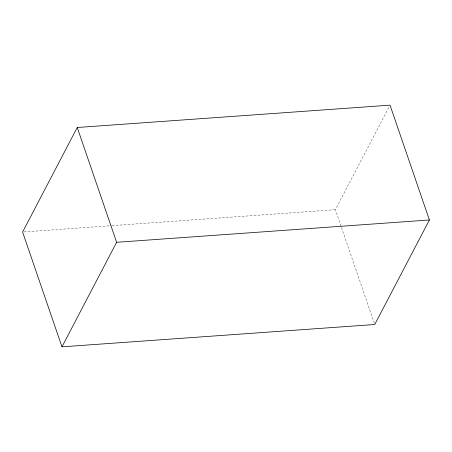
<?xml version="1.0" encoding="UTF-8"?>
<svg xmlns="http://www.w3.org/2000/svg" width="452" height="452" viewBox="0 0 452 452"><rect width="100%" height="100%" fill="white"/><g stroke="black" fill="none" stroke-linecap="round" stroke-linejoin="round"><path stroke-width="0.34" stroke-dasharray="2.26 1.69" d="M374.296 323.169L335.378 209.7L389.375 106.412M24.007 231.927L111.361 225.689M112.068 225.638L335.378 209.7"/><path stroke-width="0.68" d="M77.247 127.498L22.6 232.029L61.975 346.837L374.753 324.502L429.4 219.971L390.025 105.163L77.247 127.498L116.622 242.3L61.975 346.837M116.622 242.3L429.4 219.971"/></g></svg>
